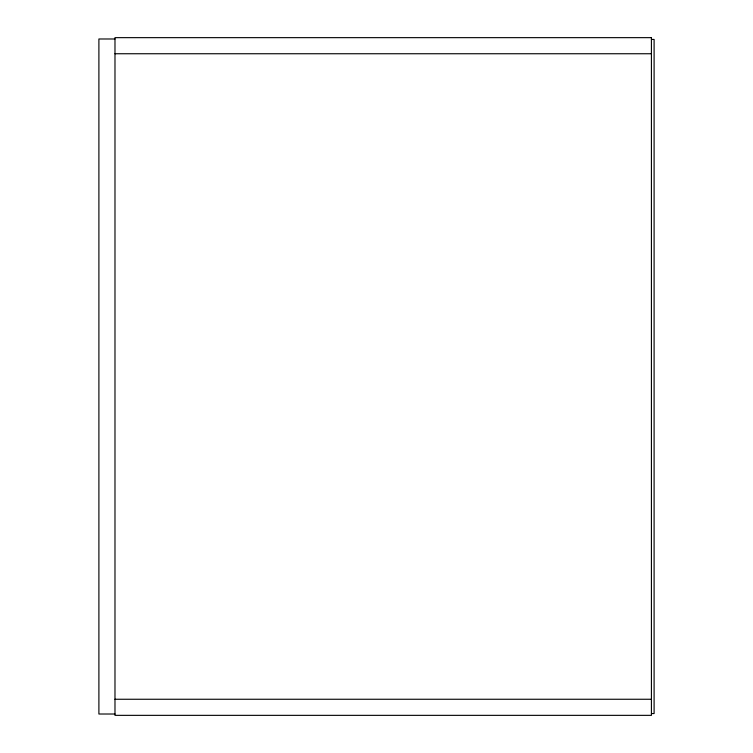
<?xml version="1.0" encoding="UTF-8"?>
<svg xmlns="http://www.w3.org/2000/svg" width="753" height="753" viewBox="0 0 753 753"><rect width="100%" height="100%" fill="white"/><g stroke="black" fill="none" stroke-linecap="round" stroke-linejoin="round"><path stroke-width="1.13" d="M114.983 38.987L98.897 38.987L98.897 714.013L114.983 714.013M651.42 39.438L654.103 39.438L654.103 713.562L651.42 713.562M114.983 53.745L651.42 53.745M114.983 699.255L651.42 699.255M651.42 37.65L114.983 37.65L114.983 715.35L651.42 715.35L651.42 37.65"/></g></svg>
